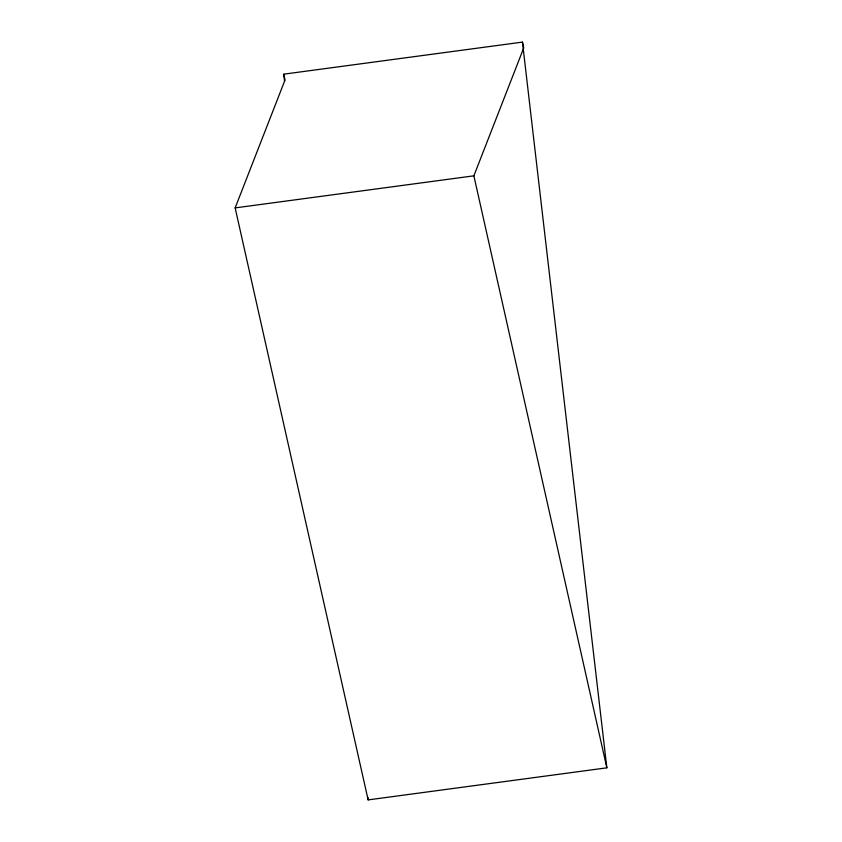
<?xml version="1.0" encoding="UTF-8"?>
<svg xmlns="http://www.w3.org/2000/svg" width="842" height="842" viewBox="0 0 842 842"><rect width="100%" height="100%" fill="white"/><g stroke="black" fill="none" stroke-linecap="round" stroke-linejoin="round"><path stroke-width="1.26" d="M235.15 207.9L285.049 79.937L283.754 74.17L522.461 42.1L523.756 47.857L473.867 175.831L606.85 767.83L368.133 799.9L235.15 207.9L473.867 175.831M522.461 42.1L606.85 767.83M283.754 74.17L284.564 81.169M367.838 797.29L368.133 799.9"/></g></svg>
